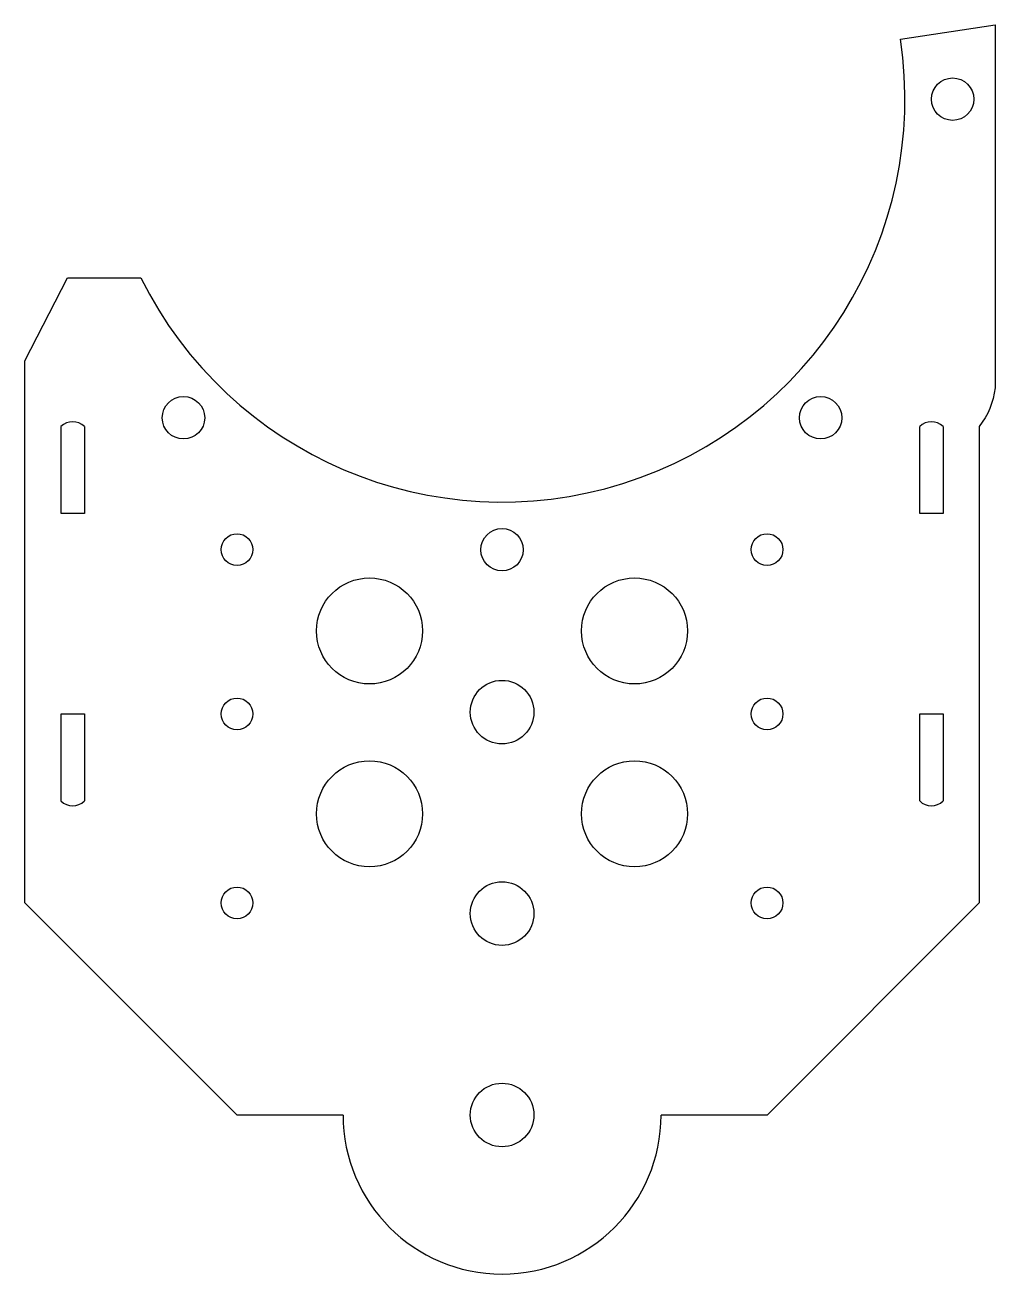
# Model space of a CAD drawing. Header units: millimetres. Extents: x -45 to 46, y -55 to 63.
import ezdxf

# ---------------------------------------------------------------- set-up
doc = ezdxf.new("R2010")
doc.units = ezdxf.units.MM

msp = doc.modelspace()

# ---------------------------------------------------------------- linework, layer by layer
at = {"color": 7, "linetype": 'Continuous', "lineweight": 25}
for p, q in [((37.58, 61.66), (46.5, 63)), ((46.5, 63), (46.5, 28.77)), ((-45, 31.32), (-41, 39.15)), ((-41, 39.15), (-34.06, 39.15)), ((-45, -19.82), (-45, 31.32)), ((-41.6, 16.91), (-41.6, 25.11)), ((-39.4, 25.11), (-39.4, 16.91)), ((39.4, 16.91), (39.4, 25.11)), ((41.6, 25.11), (41.6, 16.91)), ((45, 25.11), (45, -19.82)), ((-39.4, 16.91), (-41.6, 16.91)), ((41.6, 16.91), (39.4, 16.91)), ((-41.6, -10.19), (-41.6, -1.99)), ((-41.6, -1.99), (-39.4, -1.99)), ((-39.4, -1.99), (-39.4, -10.19)), ((39.4, -1.99), (41.6, -1.99)), ((39.4, -10.19), (39.4, -1.99)), ((41.6, -1.99), (41.6, -10.19)), ((-25, -39.82), (-45, -19.82)), ((45, -19.82), (25, -39.82)), ((-15, -39.82), (-25, -39.82)), ((25, -39.82), (15, -39.82))]:
    msp.add_line(p, q, dxfattribs=at)
for centre, radius in [((42.5, 56), 2), ((-30.05, 25.95), 2), ((30.05, 25.95), 2), ((0, 13.5), 2), ((-25, 13.51), 1.5), ((25, 13.51), 1.5), ((-12.5, 5.84), 5), ((12.5, 5.84), 5), ((0, -1.82), 3), ((-25, -1.99), 1.5), ((25, -1.99), 1.5), ((-12.5, -11.41), 5), ((12.5, -11.41), 5), ((-25, -19.82), 1.5), ((0, -20.82), 3), ((25, -19.82), 1.5), ((0, -39.82), 3)]:
    msp.add_circle(centre, radius, dxfattribs=at)
for centre, radius, start, end in [((0, 56), 38, 206.3181, 8.5609), ((-40.5, 24.01), 1.56, 45, 135), ((40.5, 24.01), 1.56, 45, 135), ((-40.5, -9.09), 1.56, 225, 315), ((40.5, -9.09), 1.56, 225, 315), ((0, -39.82), 15, 180, 0)]:
    msp.add_arc(centre, radius, start, end, dxfattribs=at)
msp.add_open_spline([(46.5, 28.77), (46.35, 27.41), (45.85, 26.19), (45, 25.11)], degree=3, dxfattribs=at)

doc.saveas('drawing.dxf')
